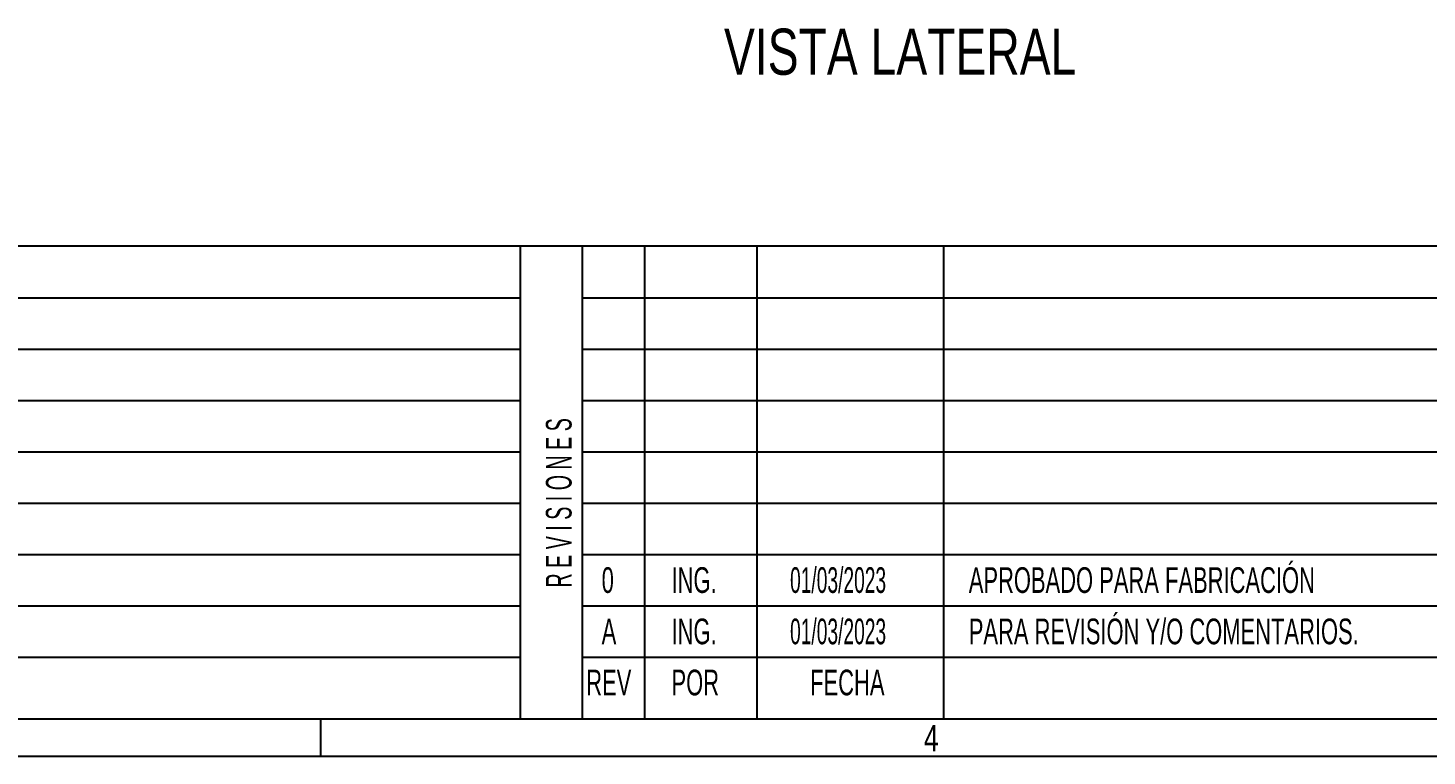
# Model space of a CAD drawing. Header units: millimetres. Extents: x 1293 to 41893, y 1011 to 26911.
# Drawn here: x 20418 to 26033, y 1011 to 3935 of the extents above; entities that cross this region are included whole.
import ezdxf

# ---------------------------------------------------------------- set-up
doc = ezdxf.new("R2010")
doc.units = ezdxf.units.MM
doc.header["$LTSCALE"] = 50
doc.layers.add('CAPA_1', color=7, linetype='Continuous')
doc.layers.add('SLD-0_0', color=7, linetype='Continuous')
doc.styles.add('SLDTEXTSTYLE0', font='TXT', dxfattribs={"width": 0.75})
doc.styles.add('SLDTEXTSTYLE2', font='TXT', dxfattribs={"width": 0.638298})
doc.styles.add('SLDTEXTSTYLE3', font='TXT', dxfattribs={"width": 0.558511})
doc.styles.add('SLDTEXTSTYLE7', font='TXT', dxfattribs={"width": 0.572788})

msp = doc.modelspace()

# ---------------------------------------------------------------- linework, layer by layer
at = {"layer": 'CAPA_1'}
for p, q in [((9342.5259683, 3060.8173311), (41742.9505051, 3060.8173311)), ((22392.5259683, 3060.8173311), (22392.5259683, 1160.8173311)), ((1442.9505051, 1160.8173311), (41742.9505051, 1160.8173311)), ((21592.9505051, 1010.8173311), (21592.9505051, 1160.8173311)), ((1292.9505051, 1010.8173311), (41892.9505051, 1010.8173311))]:
    msp.add_line(p, q, dxfattribs=at)
at = {"layer": 'SLD-0_0', "color": 1, "lineweight": 25}
for p, q in [((22642.6269071, 3060.8173311), (22642.6269071, 1160.8173311)), ((22892.6269071, 3060.8173311), (22892.6269071, 1160.8173311)), ((23342.6269071, 3060.8173311), (23342.6269071, 1160.8173311)), ((24092.6269071, 3060.8173311), (24092.6269071, 1160.8173311)), ((22392.5259683, 2850.0826919), (15642.5259683, 2850.0826919)), ((29392.5259683, 2850.0826919), (22642.5259683, 2850.0826919)), ((22392.5259683, 2643.8326919), (15642.5259683, 2643.8326919)), ((29392.5259683, 2643.8326919), (22642.5259683, 2643.8326919)), ((22392.5259683, 2437.5826919), (15642.5259683, 2437.5826919)), ((29392.5259683, 2437.5826919), (22642.5259683, 2437.5826919)), ((22392.5259683, 2231.3326919), (15642.5259683, 2231.3326919)), ((29392.5259683, 2231.3326919), (22642.5259683, 2231.3326919)), ((22392.5259683, 2025.0826919), (15642.5259683, 2025.0826919)), ((29392.5259683, 2025.0826919), (22642.5259683, 2025.0826919)), ((22392.5259683, 1818.8326919), (15642.5259683, 1818.8326919)), ((29392.5259683, 1818.8326919), (22642.5259683, 1818.8326919)), ((22392.5259683, 1612.5826919), (15642.5259683, 1612.5826919)), ((29392.5259683, 1612.5826919), (22642.5259683, 1612.5826919)), ((22392.5259683, 1406.3326919), (15642.5259683, 1406.3326919)), ((29392.5259683, 1406.3326919), (22642.5259683, 1406.3326919))]:
    msp.add_line(p, q, dxfattribs=at)

# ---------------------------------------------------------------- texts
at = {"layer": 'CAPA_1', "attachment_point": 1, "style": 'SLDTEXTSTYLE0'}
for s, insert, char_height in [('VISTA LATERAL', (23211.1643706, 3932.5773275), 185.208333333), ('4', (24013.5866347, 1136.060033), 105.8333333)]:
    msp.add_mtext(s, dxfattribs=dict(at, insert=insert, char_height=char_height))
at = {"layer": 'SLD-0_0', "insert": (22496.3461151, 1687.7775507), "char_height": 103.125, "attachment_point": 1, "rotation": 90, "style": 'SLDTEXTSTYLE7'}
msp.add_mtext('R E V I S I O N E S', dxfattribs=at)
at = {"layer": 'SLD-0_0', "char_height": 103.125, "attachment_point": 1}
for s, insert, style in [('0', (22720.2436593, 1769.2215286), 'SLDTEXTSTYLE2'), ('ING.', (23000.6339221, 1769.2215286), 'SLDTEXTSTYLE2'), ('01/03/2023', (23476.3184946, 1769.2215228), 'SLDTEXTSTYLE3'), ('APROBADO PARA FABRICACIÓN', (24193.6915218, 1769.2215286), 'SLDTEXTSTYLE2'), ('PARA REVISIÓN Y/O COMENTARIOS.', (24193.6915218, 1562.9715286), 'SLDTEXTSTYLE2'), ('A', (22720.2436593, 1562.9715286), 'SLDTEXTSTYLE2'), ('ING.', (23000.6339221, 1562.9715286), 'SLDTEXTSTYLE2'), ('01/03/2023', (23476.3184946, 1562.9715228), 'SLDTEXTSTYLE3'), ('REV', (22658.3686596, 1357.7272382), 'SLDTEXTSTYLE2'), ('POR', (23000.6339221, 1357.7272382), 'SLDTEXTSTYLE2'), ('FECHA', (23557.028143, 1357.7272382), 'SLDTEXTSTYLE2')]:
    msp.add_mtext(s, dxfattribs=dict(at, insert=insert, style=style))

doc.saveas('drawing.dxf')
